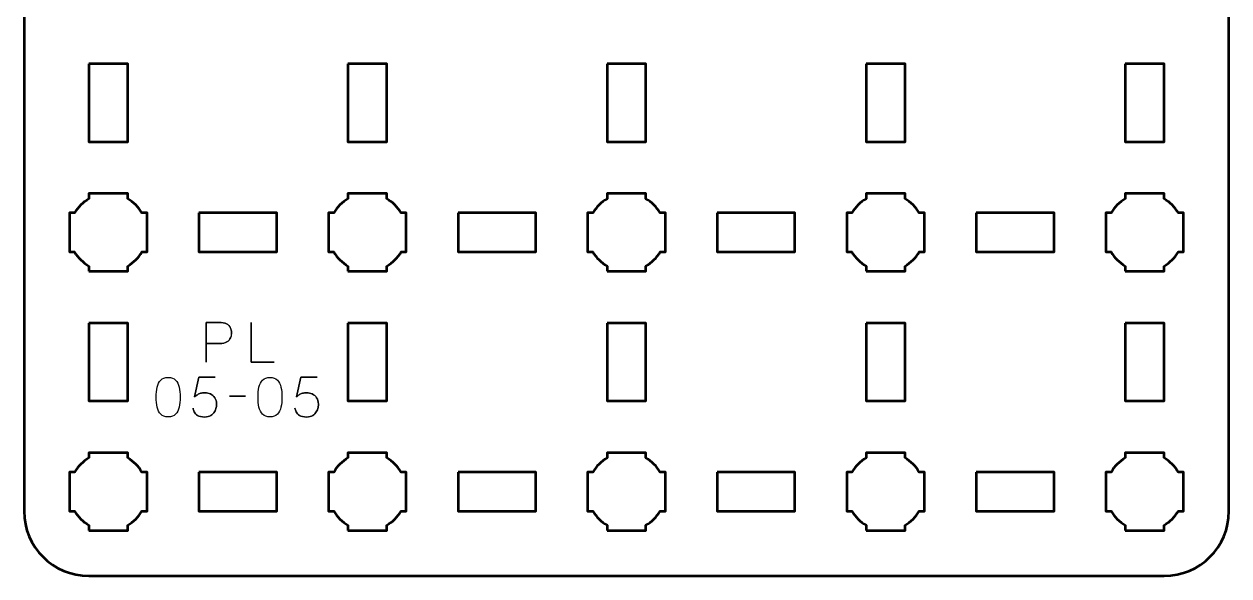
# Model space of a CAD drawing. Header units: centimetres. Extents: x -244 to 242, y -245 to 234.
# Drawn here: x -243.15 to -233.85, y -111.5 to -107.24 of the extents above; entities that cross this region are included whole.
import ezdxf

# ---------------------------------------------------------------- set-up
doc = ezdxf.new("R2010")
doc.units = ezdxf.units.CM
doc.header["$MEASUREMENT"] = 0
doc.layers.add('Layer 1', color=7, linetype='Continuous')

msp = doc.modelspace()

# ---------------------------------------------------------------- linework, layer by layer
at = {"layer": 'Layer 1', "lineweight": 53}
for points, knots in [([(-242.64995, -102.19995), (-242.64995, -102.19995), (-234.35005, -102.19995), (-234.35005, -102.19995), (-234.35005, -102.19995), (-234.07305, -102.19995), (-233.84995, -102.42305), (-233.84995, -102.70005), (-233.84995, -102.70005), (-233.84995, -102.70005), (-233.84995, -110.99995), (-233.84995, -110.99995), (-233.84995, -110.99995), (-233.84995, -111.27695), (-234.07305, -111.50005), (-234.35005, -111.50005), (-234.35005, -111.50005), (-234.35005, -111.50005), (-242.64995, -111.50005), (-242.64995, -111.50005), (-242.64995, -111.50005), (-242.92695, -111.50005), (-243.15005, -111.27695), (-243.15005, -110.99995), (-243.15005, -110.99995), (-243.15005, -110.99995), (-243.15005, -102.70005), (-243.15005, -102.70005), (-243.15005, -102.70005), (-243.15005, -102.42305), (-242.92695, -102.19995), (-242.64995, -102.19995)], [0, 0, 0, 0, 0.125, 0.125, 0.125, 0.125, 0.25, 0.25, 0.25, 0.25, 0.375, 0.375, 0.375, 0.375, 0.5, 0.5, 0.5, 0.5, 0.625, 0.625, 0.625, 0.625, 0.75, 0.75, 0.75, 0.75, 0.875, 0.875, 0.875, 0.875, 1, 1, 1, 1]), ([(-242.64995, -107.55003), (-242.64995, -107.55003), (-242.34995, -107.55003), (-242.34995, -107.55003), (-242.34995, -107.55003), (-242.34995, -107.55003), (-242.34995, -108.15003), (-242.34995, -108.15003), (-242.34995, -108.15003), (-242.34995, -108.15003), (-242.64995, -108.15003), (-242.64995, -108.15003), (-242.64995, -108.15003), (-242.64995, -108.15003), (-242.64995, -107.55003), (-242.64995, -107.55003)], [0, 0, 0, 0, 0.25, 0.25, 0.25, 0.25, 0.5, 0.5, 0.5, 0.5, 0.75, 0.75, 0.75, 0.75, 1, 1, 1, 1]), ([(-240.65002, -107.55003), (-240.65002, -107.55003), (-240.35002, -107.55003), (-240.35002, -107.55003), (-240.35002, -107.55003), (-240.35002, -107.55003), (-240.35002, -108.15003), (-240.35002, -108.15003), (-240.35002, -108.15003), (-240.35002, -108.15003), (-240.65002, -108.15003), (-240.65002, -108.15003), (-240.65002, -108.15003), (-240.65002, -108.15003), (-240.65002, -107.55003), (-240.65002, -107.55003)], [0, 0, 0, 0, 0.25, 0.25, 0.25, 0.25, 0.5, 0.5, 0.5, 0.5, 0.75, 0.75, 0.75, 0.75, 1, 1, 1, 1]), ([(-238.65009, -107.55003), (-238.65009, -107.55003), (-238.35009, -107.55003), (-238.35009, -107.55003), (-238.35009, -107.55003), (-238.35009, -107.55003), (-238.35009, -108.15003), (-238.35009, -108.15003), (-238.35009, -108.15003), (-238.35009, -108.15003), (-238.65009, -108.15003), (-238.65009, -108.15003), (-238.65009, -108.15003), (-238.65009, -108.15003), (-238.65009, -107.55003), (-238.65009, -107.55003)], [0, 0, 0, 0, 0.25, 0.25, 0.25, 0.25, 0.5, 0.5, 0.5, 0.5, 0.75, 0.75, 0.75, 0.75, 1, 1, 1, 1]), ([(-236.64999, -107.55003), (-236.64999, -107.55003), (-236.34998, -107.55003), (-236.34998, -107.55003), (-236.34998, -107.55003), (-236.34998, -107.55003), (-236.34998, -108.15003), (-236.34998, -108.15003), (-236.34998, -108.15003), (-236.34998, -108.15003), (-236.64999, -108.15003), (-236.64999, -108.15003), (-236.64999, -108.15003), (-236.64999, -108.15003), (-236.64999, -107.55003), (-236.64999, -107.55003)], [0, 0, 0, 0, 0.25, 0.25, 0.25, 0.25, 0.5, 0.5, 0.5, 0.5, 0.75, 0.75, 0.75, 0.75, 1, 1, 1, 1]), ([(-234.65005, -107.55003), (-234.65005, -107.55003), (-234.35005, -107.55003), (-234.35005, -107.55003), (-234.35005, -107.55003), (-234.35005, -107.55003), (-234.35005, -108.15003), (-234.35005, -108.15003), (-234.35005, -108.15003), (-234.35005, -108.15003), (-234.65005, -108.15003), (-234.65005, -108.15003), (-234.65005, -108.15003), (-234.65005, -108.15003), (-234.65005, -107.55003), (-234.65005, -107.55003)], [0, 0, 0, 0, 0.25, 0.25, 0.25, 0.25, 0.5, 0.5, 0.5, 0.5, 0.75, 0.75, 0.75, 0.75, 1, 1, 1, 1]), ([(-242.64995, -109.14995), (-242.64995, -109.14995), (-242.64995, -109.10984), (-242.64995, -109.10984), (-242.64995, -109.10984), (-242.69556, -109.08352), (-242.73349, -109.04549), (-242.75981, -109.00002), (-242.75981, -109.00002), (-242.75981, -109.00002), (-242.80002, -109.00002), (-242.80002, -109.00002), (-242.80002, -109.00002), (-242.80002, -109.00002), (-242.80002, -108.84994), (-242.80002, -108.84994), (-242.80002, -108.84994), (-242.80002, -108.84994), (-242.80002, -108.70001), (-242.80002, -108.70001), (-242.80002, -108.70001), (-242.80002, -108.70001), (-242.75981, -108.70001), (-242.75981, -108.70001), (-242.75981, -108.70001), (-242.73349, -108.6544), (-242.69556, -108.61651), (-242.64995, -108.59019), (-242.64995, -108.59019), (-242.64995, -108.59019), (-242.64995, -108.54994), (-242.64995, -108.54994), (-242.64995, -108.54994), (-242.64995, -108.54994), (-242.50002, -108.54994), (-242.50002, -108.54994), (-242.50002, -108.54994), (-242.50002, -108.54994), (-242.34995, -108.54994), (-242.34995, -108.54994), (-242.34995, -108.54994), (-242.34995, -108.54994), (-242.34995, -108.59019), (-242.34995, -108.59019), (-242.34995, -108.59019), (-242.30448, -108.61651), (-242.26645, -108.6544), (-242.24013, -108.70001), (-242.24013, -108.70001), (-242.24013, -108.70001), (-242.20002, -108.70001), (-242.20002, -108.70001), (-242.20002, -108.70001), (-242.20002, -108.70001), (-242.20002, -108.84994), (-242.20002, -108.84994), (-242.20002, -108.84994), (-242.20002, -108.84994), (-242.20002, -109.00002), (-242.20002, -109.00002), (-242.20002, -109.00002), (-242.20002, -109.00002), (-242.24013, -109.00002), (-242.24013, -109.00002), (-242.24013, -109.00002), (-242.26645, -109.04549), (-242.30448, -109.08352), (-242.34995, -109.10984), (-242.34995, -109.10984), (-242.34995, -109.10984), (-242.34995, -109.14995), (-242.34995, -109.14995), (-242.34995, -109.14995), (-242.34995, -109.14995), (-242.50002, -109.14995), (-242.50002, -109.14995), (-242.50002, -109.14995), (-242.50002, -109.14995), (-242.64995, -109.14995), (-242.64995, -109.14995)], [0, 0, 0, 0, 0.05, 0.05, 0.05, 0.05, 0.1, 0.1, 0.1, 0.1, 0.15, 0.15, 0.15, 0.15, 0.2, 0.2, 0.2, 0.2, 0.25, 0.25, 0.25, 0.25, 0.3, 0.3, 0.3, 0.3, 0.35, 0.35, 0.35, 0.35, 0.4, 0.4, 0.4, 0.4, 0.45, 0.45, 0.45, 0.45, 0.5, 0.5, 0.5, 0.5, 0.55, 0.55, 0.55, 0.55, 0.6, 0.6, 0.6, 0.6, 0.65, 0.65, 0.65, 0.65, 0.7, 0.7, 0.7, 0.7, 0.75, 0.75, 0.75, 0.75, 0.8, 0.8, 0.8, 0.8, 0.85, 0.85, 0.85, 0.85, 0.9, 0.9, 0.9, 0.9, 0.95, 0.95, 0.95, 0.95, 1, 1, 1, 1]), ([(-240.65002, -109.14995), (-240.65002, -109.14995), (-240.65002, -109.10984), (-240.65002, -109.10984), (-240.65002, -109.10984), (-240.69549, -109.08352), (-240.73352, -109.04549), (-240.75984, -109.00002), (-240.75984, -109.00002), (-240.75984, -109.00002), (-240.79995, -109.00002), (-240.79995, -109.00002), (-240.79995, -109.00002), (-240.79995, -109.00002), (-240.79995, -108.84994), (-240.79995, -108.84994), (-240.79995, -108.84994), (-240.79995, -108.84994), (-240.79995, -108.70001), (-240.79995, -108.70001), (-240.79995, -108.70001), (-240.79995, -108.70001), (-240.75984, -108.70001), (-240.75984, -108.70001), (-240.75984, -108.70001), (-240.73352, -108.6544), (-240.69549, -108.61651), (-240.65002, -108.59019), (-240.65002, -108.59019), (-240.65002, -108.59019), (-240.65002, -108.54994), (-240.65002, -108.54994), (-240.65002, -108.54994), (-240.65002, -108.54994), (-240.49995, -108.54994), (-240.49995, -108.54994), (-240.49995, -108.54994), (-240.49995, -108.54994), (-240.35002, -108.54994), (-240.35002, -108.54994), (-240.35002, -108.54994), (-240.35002, -108.54994), (-240.35002, -108.59019), (-240.35002, -108.59019), (-240.35002, -108.59019), (-240.30454, -108.61651), (-240.26651, -108.6544), (-240.2402, -108.70001), (-240.2402, -108.70001), (-240.2402, -108.70001), (-240.19994, -108.70001), (-240.19994, -108.70001), (-240.19994, -108.70001), (-240.19994, -108.70001), (-240.19994, -108.84994), (-240.19994, -108.84994), (-240.19994, -108.84994), (-240.19994, -108.84994), (-240.19994, -109.00002), (-240.19994, -109.00002), (-240.19994, -109.00002), (-240.19994, -109.00002), (-240.2402, -109.00002), (-240.2402, -109.00002), (-240.2402, -109.00002), (-240.26651, -109.04549), (-240.30454, -109.08352), (-240.35002, -109.10984), (-240.35002, -109.10984), (-240.35002, -109.10984), (-240.35002, -109.14995), (-240.35002, -109.14995), (-240.35002, -109.14995), (-240.35002, -109.14995), (-240.49995, -109.14995), (-240.49995, -109.14995), (-240.49995, -109.14995), (-240.49995, -109.14995), (-240.65002, -109.14995), (-240.65002, -109.14995)], [0, 0, 0, 0, 0.05, 0.05, 0.05, 0.05, 0.1, 0.1, 0.1, 0.1, 0.15, 0.15, 0.15, 0.15, 0.2, 0.2, 0.2, 0.2, 0.25, 0.25, 0.25, 0.25, 0.3, 0.3, 0.3, 0.3, 0.35, 0.35, 0.35, 0.35, 0.4, 0.4, 0.4, 0.4, 0.45, 0.45, 0.45, 0.45, 0.5, 0.5, 0.5, 0.5, 0.55, 0.55, 0.55, 0.55, 0.6, 0.6, 0.6, 0.6, 0.65, 0.65, 0.65, 0.65, 0.7, 0.7, 0.7, 0.7, 0.75, 0.75, 0.75, 0.75, 0.8, 0.8, 0.8, 0.8, 0.85, 0.85, 0.85, 0.85, 0.9, 0.9, 0.9, 0.9, 0.95, 0.95, 0.95, 0.95, 1, 1, 1, 1]), ([(-238.65009, -109.14995), (-238.65009, -109.14995), (-238.65009, -109.10984), (-238.65009, -109.10984), (-238.65009, -109.10984), (-238.69556, -109.08352), (-238.73345, -109.04549), (-238.75991, -109.00002), (-238.75991, -109.00002), (-238.75991, -109.00002), (-238.80002, -109.00002), (-238.80002, -109.00002), (-238.80002, -109.00002), (-238.80002, -109.00002), (-238.80002, -108.84994), (-238.80002, -108.84994), (-238.80002, -108.84994), (-238.80002, -108.84994), (-238.80002, -108.70001), (-238.80002, -108.70001), (-238.80002, -108.70001), (-238.80002, -108.70001), (-238.75991, -108.70001), (-238.75991, -108.70001), (-238.75991, -108.70001), (-238.73345, -108.6544), (-238.69556, -108.61651), (-238.65009, -108.59019), (-238.65009, -108.59019), (-238.65009, -108.59019), (-238.65009, -108.54994), (-238.65009, -108.54994), (-238.65009, -108.54994), (-238.65009, -108.54994), (-238.50001, -108.54994), (-238.50001, -108.54994), (-238.50001, -108.54994), (-238.50001, -108.54994), (-238.35009, -108.54994), (-238.35009, -108.54994), (-238.35009, -108.54994), (-238.35009, -108.54994), (-238.35009, -108.59019), (-238.35009, -108.59019), (-238.35009, -108.59019), (-238.30448, -108.61651), (-238.26656, -108.6544), (-238.24024, -108.70001), (-238.24024, -108.70001), (-238.24024, -108.70001), (-238.20002, -108.70001), (-238.20002, -108.70001), (-238.20002, -108.70001), (-238.20002, -108.70001), (-238.20002, -108.84994), (-238.20002, -108.84994), (-238.20002, -108.84994), (-238.20002, -108.84994), (-238.20002, -109.00002), (-238.20002, -109.00002), (-238.20002, -109.00002), (-238.20002, -109.00002), (-238.24024, -109.00002), (-238.24024, -109.00002), (-238.24024, -109.00002), (-238.26656, -109.04549), (-238.30448, -109.08352), (-238.35009, -109.10984), (-238.35009, -109.10984), (-238.35009, -109.10984), (-238.35009, -109.14995), (-238.35009, -109.14995), (-238.35009, -109.14995), (-238.35009, -109.14995), (-238.50001, -109.14995), (-238.50001, -109.14995), (-238.50001, -109.14995), (-238.50001, -109.14995), (-238.65009, -109.14995), (-238.65009, -109.14995)], [0, 0, 0, 0, 0.05, 0.05, 0.05, 0.05, 0.1, 0.1, 0.1, 0.1, 0.15, 0.15, 0.15, 0.15, 0.2, 0.2, 0.2, 0.2, 0.25, 0.25, 0.25, 0.25, 0.3, 0.3, 0.3, 0.3, 0.35, 0.35, 0.35, 0.35, 0.4, 0.4, 0.4, 0.4, 0.45, 0.45, 0.45, 0.45, 0.5, 0.5, 0.5, 0.5, 0.55, 0.55, 0.55, 0.55, 0.6, 0.6, 0.6, 0.6, 0.65, 0.65, 0.65, 0.65, 0.7, 0.7, 0.7, 0.7, 0.75, 0.75, 0.75, 0.75, 0.8, 0.8, 0.8, 0.8, 0.85, 0.85, 0.85, 0.85, 0.9, 0.9, 0.9, 0.9, 0.95, 0.95, 0.95, 0.95, 1, 1, 1, 1]), ([(-236.64999, -109.14995), (-236.64999, -109.14995), (-236.64999, -109.10984), (-236.64999, -109.10984), (-236.64999, -109.10984), (-236.6956, -109.08352), (-236.73349, -109.04549), (-236.75981, -109.00002), (-236.75981, -109.00002), (-236.75981, -109.00002), (-236.80006, -109.00002), (-236.80006, -109.00002), (-236.80006, -109.00002), (-236.80006, -109.00002), (-236.80006, -108.84994), (-236.80006, -108.84994), (-236.80006, -108.84994), (-236.80006, -108.84994), (-236.80006, -108.70001), (-236.80006, -108.70001), (-236.80006, -108.70001), (-236.80006, -108.70001), (-236.75981, -108.70001), (-236.75981, -108.70001), (-236.75981, -108.70001), (-236.73349, -108.6544), (-236.6956, -108.61651), (-236.64999, -108.59019), (-236.64999, -108.59019), (-236.64999, -108.59019), (-236.64999, -108.54994), (-236.64999, -108.54994), (-236.64999, -108.54994), (-236.64999, -108.54994), (-236.50006, -108.54994), (-236.50006, -108.54994), (-236.50006, -108.54994), (-236.50006, -108.54994), (-236.34998, -108.54994), (-236.34998, -108.54994), (-236.34998, -108.54994), (-236.34998, -108.54994), (-236.34998, -108.59019), (-236.34998, -108.59019), (-236.34998, -108.59019), (-236.30451, -108.61651), (-236.26648, -108.6544), (-236.24016, -108.70001), (-236.24016, -108.70001), (-236.24016, -108.70001), (-236.20005, -108.70001), (-236.20005, -108.70001), (-236.20005, -108.70001), (-236.20005, -108.70001), (-236.20005, -108.84994), (-236.20005, -108.84994), (-236.20005, -108.84994), (-236.20005, -108.84994), (-236.20005, -109.00002), (-236.20005, -109.00002), (-236.20005, -109.00002), (-236.20005, -109.00002), (-236.24016, -109.00002), (-236.24016, -109.00002), (-236.24016, -109.00002), (-236.26648, -109.04549), (-236.30451, -109.08352), (-236.34998, -109.10984), (-236.34998, -109.10984), (-236.34998, -109.10984), (-236.34998, -109.14995), (-236.34998, -109.14995), (-236.34998, -109.14995), (-236.34998, -109.14995), (-236.50006, -109.14995), (-236.50006, -109.14995), (-236.50006, -109.14995), (-236.50006, -109.14995), (-236.64999, -109.14995), (-236.64999, -109.14995)], [0, 0, 0, 0, 0.05, 0.05, 0.05, 0.05, 0.1, 0.1, 0.1, 0.1, 0.15, 0.15, 0.15, 0.15, 0.2, 0.2, 0.2, 0.2, 0.25, 0.25, 0.25, 0.25, 0.3, 0.3, 0.3, 0.3, 0.35, 0.35, 0.35, 0.35, 0.4, 0.4, 0.4, 0.4, 0.45, 0.45, 0.45, 0.45, 0.5, 0.5, 0.5, 0.5, 0.55, 0.55, 0.55, 0.55, 0.6, 0.6, 0.6, 0.6, 0.65, 0.65, 0.65, 0.65, 0.7, 0.7, 0.7, 0.7, 0.75, 0.75, 0.75, 0.75, 0.8, 0.8, 0.8, 0.8, 0.85, 0.85, 0.85, 0.85, 0.9, 0.9, 0.9, 0.9, 0.95, 0.95, 0.95, 0.95, 1, 1, 1, 1]), ([(-234.65005, -109.14995), (-234.65005, -109.14995), (-234.65005, -109.10984), (-234.65005, -109.10984), (-234.65005, -109.10984), (-234.69553, -109.08352), (-234.73356, -109.04549), (-234.75987, -109.00002), (-234.75987, -109.00002), (-234.75987, -109.00002), (-234.79998, -109.00002), (-234.79998, -109.00002), (-234.79998, -109.00002), (-234.79998, -109.00002), (-234.79998, -108.84994), (-234.79998, -108.84994), (-234.79998, -108.84994), (-234.79998, -108.84994), (-234.79998, -108.70001), (-234.79998, -108.70001), (-234.79998, -108.70001), (-234.79998, -108.70001), (-234.75987, -108.70001), (-234.75987, -108.70001), (-234.75987, -108.70001), (-234.73356, -108.6544), (-234.69553, -108.61651), (-234.65005, -108.59019), (-234.65005, -108.59019), (-234.65005, -108.59019), (-234.65005, -108.54994), (-234.65005, -108.54994), (-234.65005, -108.54994), (-234.65005, -108.54994), (-234.49998, -108.54994), (-234.49998, -108.54994), (-234.49998, -108.54994), (-234.49998, -108.54994), (-234.35005, -108.54994), (-234.35005, -108.54994), (-234.35005, -108.54994), (-234.35005, -108.54994), (-234.35005, -108.59019), (-234.35005, -108.59019), (-234.35005, -108.59019), (-234.30444, -108.61651), (-234.26655, -108.6544), (-234.24023, -108.70001), (-234.24023, -108.70001), (-234.24023, -108.70001), (-234.19998, -108.70001), (-234.19998, -108.70001), (-234.19998, -108.70001), (-234.19998, -108.70001), (-234.19998, -108.84994), (-234.19998, -108.84994), (-234.19998, -108.84994), (-234.19998, -108.84994), (-234.19998, -109.00002), (-234.19998, -109.00002), (-234.19998, -109.00002), (-234.19998, -109.00002), (-234.24023, -109.00002), (-234.24023, -109.00002), (-234.24023, -109.00002), (-234.26655, -109.04549), (-234.30444, -109.08352), (-234.35005, -109.10984), (-234.35005, -109.10984), (-234.35005, -109.10984), (-234.35005, -109.14995), (-234.35005, -109.14995), (-234.35005, -109.14995), (-234.35005, -109.14995), (-234.49998, -109.14995), (-234.49998, -109.14995), (-234.49998, -109.14995), (-234.49998, -109.14995), (-234.65005, -109.14995), (-234.65005, -109.14995)], [0, 0, 0, 0, 0.05, 0.05, 0.05, 0.05, 0.1, 0.1, 0.1, 0.1, 0.15, 0.15, 0.15, 0.15, 0.2, 0.2, 0.2, 0.2, 0.25, 0.25, 0.25, 0.25, 0.3, 0.3, 0.3, 0.3, 0.35, 0.35, 0.35, 0.35, 0.4, 0.4, 0.4, 0.4, 0.45, 0.45, 0.45, 0.45, 0.5, 0.5, 0.5, 0.5, 0.55, 0.55, 0.55, 0.55, 0.6, 0.6, 0.6, 0.6, 0.65, 0.65, 0.65, 0.65, 0.7, 0.7, 0.7, 0.7, 0.75, 0.75, 0.75, 0.75, 0.8, 0.8, 0.8, 0.8, 0.85, 0.85, 0.85, 0.85, 0.9, 0.9, 0.9, 0.9, 0.95, 0.95, 0.95, 0.95, 1, 1, 1, 1]), ([(-241.8, -108.70001), (-241.8, -108.70001), (-241.2, -108.70001), (-241.2, -108.70001), (-241.2, -108.70001), (-241.2, -108.70001), (-241.2, -109.00002), (-241.2, -109.00002), (-241.2, -109.00002), (-241.2, -109.00002), (-241.8, -109.00002), (-241.8, -109.00002), (-241.8, -109.00002), (-241.8, -109.00002), (-241.8, -108.70001), (-241.8, -108.70001)], [0, 0, 0, 0, 0.25, 0.25, 0.25, 0.25, 0.5, 0.5, 0.5, 0.5, 0.75, 0.75, 0.75, 0.75, 1, 1, 1, 1]), ([(-239.80004, -108.70001), (-239.80004, -108.70001), (-239.20003, -108.70001), (-239.20003, -108.70001), (-239.20003, -108.70001), (-239.20003, -108.70001), (-239.20003, -109.00002), (-239.20003, -109.00002), (-239.20003, -109.00002), (-239.20003, -109.00002), (-239.80004, -109.00002), (-239.80004, -109.00002), (-239.80004, -109.00002), (-239.80004, -109.00002), (-239.80004, -108.70001), (-239.80004, -108.70001)], [0, 0, 0, 0, 0.25, 0.25, 0.25, 0.25, 0.5, 0.5, 0.5, 0.5, 0.75, 0.75, 0.75, 0.75, 1, 1, 1, 1]), ([(-237.79997, -108.70001), (-237.79997, -108.70001), (-237.19997, -108.70001), (-237.19997, -108.70001), (-237.19997, -108.70001), (-237.19997, -108.70001), (-237.19997, -109.00002), (-237.19997, -109.00002), (-237.19997, -109.00002), (-237.19997, -109.00002), (-237.79997, -109.00002), (-237.79997, -109.00002), (-237.79997, -109.00002), (-237.79997, -109.00002), (-237.79997, -108.70001), (-237.79997, -108.70001)], [0, 0, 0, 0, 0.25, 0.25, 0.25, 0.25, 0.5, 0.5, 0.5, 0.5, 0.75, 0.75, 0.75, 0.75, 1, 1, 1, 1]), ([(-235.8, -108.70001), (-235.8, -108.70001), (-235.2, -108.70001), (-235.2, -108.70001), (-235.2, -108.70001), (-235.2, -108.70001), (-235.2, -109.00002), (-235.2, -109.00002), (-235.2, -109.00002), (-235.2, -109.00002), (-235.8, -109.00002), (-235.8, -109.00002), (-235.8, -109.00002), (-235.8, -109.00002), (-235.8, -108.70001), (-235.8, -108.70001)], [0, 0, 0, 0, 0.25, 0.25, 0.25, 0.25, 0.5, 0.5, 0.5, 0.5, 0.75, 0.75, 0.75, 0.75, 1, 1, 1, 1]), ([(-242.64995, -109.55), (-242.64995, -109.55), (-242.34995, -109.55), (-242.34995, -109.55), (-242.34995, -109.55), (-242.34995, -109.55), (-242.34995, -110.15), (-242.34995, -110.15), (-242.34995, -110.15), (-242.34995, -110.15), (-242.64995, -110.15), (-242.64995, -110.15), (-242.64995, -110.15), (-242.64995, -110.15), (-242.64995, -109.55), (-242.64995, -109.55)], [0, 0, 0, 0, 0.25, 0.25, 0.25, 0.25, 0.5, 0.5, 0.5, 0.5, 0.75, 0.75, 0.75, 0.75, 1, 1, 1, 1]), ([(-240.65002, -109.55), (-240.65002, -109.55), (-240.35002, -109.55), (-240.35002, -109.55), (-240.35002, -109.55), (-240.35002, -109.55), (-240.35002, -110.15), (-240.35002, -110.15), (-240.35002, -110.15), (-240.35002, -110.15), (-240.65002, -110.15), (-240.65002, -110.15), (-240.65002, -110.15), (-240.65002, -110.15), (-240.65002, -109.55), (-240.65002, -109.55)], [0, 0, 0, 0, 0.25, 0.25, 0.25, 0.25, 0.5, 0.5, 0.5, 0.5, 0.75, 0.75, 0.75, 0.75, 1, 1, 1, 1]), ([(-238.65009, -109.55), (-238.65009, -109.55), (-238.35009, -109.55), (-238.35009, -109.55), (-238.35009, -109.55), (-238.35009, -109.55), (-238.35009, -110.15), (-238.35009, -110.15), (-238.35009, -110.15), (-238.35009, -110.15), (-238.65009, -110.15), (-238.65009, -110.15), (-238.65009, -110.15), (-238.65009, -110.15), (-238.65009, -109.55), (-238.65009, -109.55)], [0, 0, 0, 0, 0.25, 0.25, 0.25, 0.25, 0.5, 0.5, 0.5, 0.5, 0.75, 0.75, 0.75, 0.75, 1, 1, 1, 1]), ([(-236.64999, -109.55), (-236.64999, -109.55), (-236.34998, -109.55), (-236.34998, -109.55), (-236.34998, -109.55), (-236.34998, -109.55), (-236.34998, -110.15), (-236.34998, -110.15), (-236.34998, -110.15), (-236.34998, -110.15), (-236.64999, -110.15), (-236.64999, -110.15), (-236.64999, -110.15), (-236.64999, -110.15), (-236.64999, -109.55), (-236.64999, -109.55)], [0, 0, 0, 0, 0.25, 0.25, 0.25, 0.25, 0.5, 0.5, 0.5, 0.5, 0.75, 0.75, 0.75, 0.75, 1, 1, 1, 1]), ([(-234.65005, -109.55), (-234.65005, -109.55), (-234.35005, -109.55), (-234.35005, -109.55), (-234.35005, -109.55), (-234.35005, -109.55), (-234.35005, -110.15), (-234.35005, -110.15), (-234.35005, -110.15), (-234.35005, -110.15), (-234.65005, -110.15), (-234.65005, -110.15), (-234.65005, -110.15), (-234.65005, -110.15), (-234.65005, -109.55), (-234.65005, -109.55)], [0, 0, 0, 0, 0.25, 0.25, 0.25, 0.25, 0.5, 0.5, 0.5, 0.5, 0.75, 0.75, 0.75, 0.75, 1, 1, 1, 1]), ([(-242.64995, -111.15002), (-242.64995, -111.15002), (-242.64995, -111.10977), (-242.64995, -111.10977), (-242.64995, -111.10977), (-242.69556, -111.08345), (-242.73349, -111.04556), (-242.75981, -110.99995), (-242.75981, -110.99995), (-242.75981, -110.99995), (-242.80002, -110.99995), (-242.80002, -110.99995), (-242.80002, -110.99995), (-242.80002, -110.99995), (-242.80002, -110.85002), (-242.80002, -110.85002), (-242.80002, -110.85002), (-242.80002, -110.85002), (-242.80002, -110.69995), (-242.80002, -110.69995), (-242.80002, -110.69995), (-242.80002, -110.69995), (-242.75981, -110.69995), (-242.75981, -110.69995), (-242.75981, -110.69995), (-242.73349, -110.65447), (-242.69556, -110.61644), (-242.64995, -110.59013), (-242.64995, -110.59013), (-242.64995, -110.59013), (-242.64995, -110.55002), (-242.64995, -110.55002), (-242.64995, -110.55002), (-242.64995, -110.55002), (-242.50002, -110.55002), (-242.50002, -110.55002), (-242.50002, -110.55002), (-242.50002, -110.55002), (-242.34995, -110.55002), (-242.34995, -110.55002), (-242.34995, -110.55002), (-242.34995, -110.55002), (-242.34995, -110.59013), (-242.34995, -110.59013), (-242.34995, -110.59013), (-242.30448, -110.61644), (-242.26645, -110.65447), (-242.24013, -110.69995), (-242.24013, -110.69995), (-242.24013, -110.69995), (-242.20002, -110.69995), (-242.20002, -110.69995), (-242.20002, -110.69995), (-242.20002, -110.69995), (-242.20002, -110.85002), (-242.20002, -110.85002), (-242.20002, -110.85002), (-242.20002, -110.85002), (-242.20002, -110.99995), (-242.20002, -110.99995), (-242.20002, -110.99995), (-242.20002, -110.99995), (-242.24013, -110.99995), (-242.24013, -110.99995), (-242.24013, -110.99995), (-242.26645, -111.04556), (-242.30448, -111.08345), (-242.34995, -111.10977), (-242.34995, -111.10977), (-242.34995, -111.10977), (-242.34995, -111.15002), (-242.34995, -111.15002), (-242.34995, -111.15002), (-242.34995, -111.15002), (-242.50002, -111.15002), (-242.50002, -111.15002), (-242.50002, -111.15002), (-242.50002, -111.15002), (-242.64995, -111.15002), (-242.64995, -111.15002)], [0, 0, 0, 0, 0.05, 0.05, 0.05, 0.05, 0.1, 0.1, 0.1, 0.1, 0.15, 0.15, 0.15, 0.15, 0.2, 0.2, 0.2, 0.2, 0.25, 0.25, 0.25, 0.25, 0.3, 0.3, 0.3, 0.3, 0.35, 0.35, 0.35, 0.35, 0.4, 0.4, 0.4, 0.4, 0.45, 0.45, 0.45, 0.45, 0.5, 0.5, 0.5, 0.5, 0.55, 0.55, 0.55, 0.55, 0.6, 0.6, 0.6, 0.6, 0.65, 0.65, 0.65, 0.65, 0.7, 0.7, 0.7, 0.7, 0.75, 0.75, 0.75, 0.75, 0.8, 0.8, 0.8, 0.8, 0.85, 0.85, 0.85, 0.85, 0.9, 0.9, 0.9, 0.9, 0.95, 0.95, 0.95, 0.95, 1, 1, 1, 1]), ([(-240.65002, -111.15002), (-240.65002, -111.15002), (-240.65002, -111.10977), (-240.65002, -111.10977), (-240.65002, -111.10977), (-240.69549, -111.08345), (-240.73352, -111.04556), (-240.75984, -110.99995), (-240.75984, -110.99995), (-240.75984, -110.99995), (-240.79995, -110.99995), (-240.79995, -110.99995), (-240.79995, -110.99995), (-240.79995, -110.99995), (-240.79995, -110.85002), (-240.79995, -110.85002), (-240.79995, -110.85002), (-240.79995, -110.85002), (-240.79995, -110.69995), (-240.79995, -110.69995), (-240.79995, -110.69995), (-240.79995, -110.69995), (-240.75984, -110.69995), (-240.75984, -110.69995), (-240.75984, -110.69995), (-240.73352, -110.65447), (-240.69549, -110.61644), (-240.65002, -110.59013), (-240.65002, -110.59013), (-240.65002, -110.59013), (-240.65002, -110.55002), (-240.65002, -110.55002), (-240.65002, -110.55002), (-240.65002, -110.55002), (-240.49995, -110.55002), (-240.49995, -110.55002), (-240.49995, -110.55002), (-240.49995, -110.55002), (-240.35002, -110.55002), (-240.35002, -110.55002), (-240.35002, -110.55002), (-240.35002, -110.55002), (-240.35002, -110.59013), (-240.35002, -110.59013), (-240.35002, -110.59013), (-240.30454, -110.61644), (-240.26651, -110.65447), (-240.2402, -110.69995), (-240.2402, -110.69995), (-240.2402, -110.69995), (-240.19994, -110.69995), (-240.19994, -110.69995), (-240.19994, -110.69995), (-240.19994, -110.69995), (-240.19994, -110.85002), (-240.19994, -110.85002), (-240.19994, -110.85002), (-240.19994, -110.85002), (-240.19994, -110.99995), (-240.19994, -110.99995), (-240.19994, -110.99995), (-240.19994, -110.99995), (-240.2402, -110.99995), (-240.2402, -110.99995), (-240.2402, -110.99995), (-240.26651, -111.04556), (-240.30454, -111.08345), (-240.35002, -111.10977), (-240.35002, -111.10977), (-240.35002, -111.10977), (-240.35002, -111.15002), (-240.35002, -111.15002), (-240.35002, -111.15002), (-240.35002, -111.15002), (-240.49995, -111.15002), (-240.49995, -111.15002), (-240.49995, -111.15002), (-240.49995, -111.15002), (-240.65002, -111.15002), (-240.65002, -111.15002)], [0, 0, 0, 0, 0.05, 0.05, 0.05, 0.05, 0.1, 0.1, 0.1, 0.1, 0.15, 0.15, 0.15, 0.15, 0.2, 0.2, 0.2, 0.2, 0.25, 0.25, 0.25, 0.25, 0.3, 0.3, 0.3, 0.3, 0.35, 0.35, 0.35, 0.35, 0.4, 0.4, 0.4, 0.4, 0.45, 0.45, 0.45, 0.45, 0.5, 0.5, 0.5, 0.5, 0.55, 0.55, 0.55, 0.55, 0.6, 0.6, 0.6, 0.6, 0.65, 0.65, 0.65, 0.65, 0.7, 0.7, 0.7, 0.7, 0.75, 0.75, 0.75, 0.75, 0.8, 0.8, 0.8, 0.8, 0.85, 0.85, 0.85, 0.85, 0.9, 0.9, 0.9, 0.9, 0.95, 0.95, 0.95, 0.95, 1, 1, 1, 1]), ([(-238.65009, -111.15002), (-238.65009, -111.15002), (-238.65009, -111.10977), (-238.65009, -111.10977), (-238.65009, -111.10977), (-238.69556, -111.08345), (-238.73345, -111.04556), (-238.75991, -110.99995), (-238.75991, -110.99995), (-238.75991, -110.99995), (-238.80002, -110.99995), (-238.80002, -110.99995), (-238.80002, -110.99995), (-238.80002, -110.99995), (-238.80002, -110.85002), (-238.80002, -110.85002), (-238.80002, -110.85002), (-238.80002, -110.85002), (-238.80002, -110.69995), (-238.80002, -110.69995), (-238.80002, -110.69995), (-238.80002, -110.69995), (-238.75991, -110.69995), (-238.75991, -110.69995), (-238.75991, -110.69995), (-238.73345, -110.65447), (-238.69556, -110.61644), (-238.65009, -110.59013), (-238.65009, -110.59013), (-238.65009, -110.59013), (-238.65009, -110.55002), (-238.65009, -110.55002), (-238.65009, -110.55002), (-238.65009, -110.55002), (-238.50001, -110.55002), (-238.50001, -110.55002), (-238.50001, -110.55002), (-238.50001, -110.55002), (-238.35009, -110.55002), (-238.35009, -110.55002), (-238.35009, -110.55002), (-238.35009, -110.55002), (-238.35009, -110.59013), (-238.35009, -110.59013), (-238.35009, -110.59013), (-238.30448, -110.61644), (-238.26656, -110.65447), (-238.24024, -110.69995), (-238.24024, -110.69995), (-238.24024, -110.69995), (-238.20002, -110.69995), (-238.20002, -110.69995), (-238.20002, -110.69995), (-238.20002, -110.69995), (-238.20002, -110.85002), (-238.20002, -110.85002), (-238.20002, -110.85002), (-238.20002, -110.85002), (-238.20002, -110.99995), (-238.20002, -110.99995), (-238.20002, -110.99995), (-238.20002, -110.99995), (-238.24024, -110.99995), (-238.24024, -110.99995), (-238.24024, -110.99995), (-238.26656, -111.04556), (-238.30448, -111.08345), (-238.35009, -111.10977), (-238.35009, -111.10977), (-238.35009, -111.10977), (-238.35009, -111.15002), (-238.35009, -111.15002), (-238.35009, -111.15002), (-238.35009, -111.15002), (-238.50001, -111.15002), (-238.50001, -111.15002), (-238.50001, -111.15002), (-238.50001, -111.15002), (-238.65009, -111.15002), (-238.65009, -111.15002)], [0, 0, 0, 0, 0.05, 0.05, 0.05, 0.05, 0.1, 0.1, 0.1, 0.1, 0.15, 0.15, 0.15, 0.15, 0.2, 0.2, 0.2, 0.2, 0.25, 0.25, 0.25, 0.25, 0.3, 0.3, 0.3, 0.3, 0.35, 0.35, 0.35, 0.35, 0.4, 0.4, 0.4, 0.4, 0.45, 0.45, 0.45, 0.45, 0.5, 0.5, 0.5, 0.5, 0.55, 0.55, 0.55, 0.55, 0.6, 0.6, 0.6, 0.6, 0.65, 0.65, 0.65, 0.65, 0.7, 0.7, 0.7, 0.7, 0.75, 0.75, 0.75, 0.75, 0.8, 0.8, 0.8, 0.8, 0.85, 0.85, 0.85, 0.85, 0.9, 0.9, 0.9, 0.9, 0.95, 0.95, 0.95, 0.95, 1, 1, 1, 1]), ([(-236.64999, -111.15002), (-236.64999, -111.15002), (-236.64999, -111.10977), (-236.64999, -111.10977), (-236.64999, -111.10977), (-236.6956, -111.08345), (-236.73349, -111.04556), (-236.75981, -110.99995), (-236.75981, -110.99995), (-236.75981, -110.99995), (-236.80006, -110.99995), (-236.80006, -110.99995), (-236.80006, -110.99995), (-236.80006, -110.99995), (-236.80006, -110.85002), (-236.80006, -110.85002), (-236.80006, -110.85002), (-236.80006, -110.85002), (-236.80006, -110.69995), (-236.80006, -110.69995), (-236.80006, -110.69995), (-236.80006, -110.69995), (-236.75981, -110.69995), (-236.75981, -110.69995), (-236.75981, -110.69995), (-236.73349, -110.65447), (-236.6956, -110.61644), (-236.64999, -110.59013), (-236.64999, -110.59013), (-236.64999, -110.59013), (-236.64999, -110.55002), (-236.64999, -110.55002), (-236.64999, -110.55002), (-236.64999, -110.55002), (-236.50006, -110.55002), (-236.50006, -110.55002), (-236.50006, -110.55002), (-236.50006, -110.55002), (-236.34998, -110.55002), (-236.34998, -110.55002), (-236.34998, -110.55002), (-236.34998, -110.55002), (-236.34998, -110.59013), (-236.34998, -110.59013), (-236.34998, -110.59013), (-236.30451, -110.61644), (-236.26648, -110.65447), (-236.24016, -110.69995), (-236.24016, -110.69995), (-236.24016, -110.69995), (-236.20005, -110.69995), (-236.20005, -110.69995), (-236.20005, -110.69995), (-236.20005, -110.69995), (-236.20005, -110.85002), (-236.20005, -110.85002), (-236.20005, -110.85002), (-236.20005, -110.85002), (-236.20005, -110.99995), (-236.20005, -110.99995), (-236.20005, -110.99995), (-236.20005, -110.99995), (-236.24016, -110.99995), (-236.24016, -110.99995), (-236.24016, -110.99995), (-236.26648, -111.04556), (-236.30451, -111.08345), (-236.34998, -111.10977), (-236.34998, -111.10977), (-236.34998, -111.10977), (-236.34998, -111.15002), (-236.34998, -111.15002), (-236.34998, -111.15002), (-236.34998, -111.15002), (-236.50006, -111.15002), (-236.50006, -111.15002), (-236.50006, -111.15002), (-236.50006, -111.15002), (-236.64999, -111.15002), (-236.64999, -111.15002)], [0, 0, 0, 0, 0.05, 0.05, 0.05, 0.05, 0.1, 0.1, 0.1, 0.1, 0.15, 0.15, 0.15, 0.15, 0.2, 0.2, 0.2, 0.2, 0.25, 0.25, 0.25, 0.25, 0.3, 0.3, 0.3, 0.3, 0.35, 0.35, 0.35, 0.35, 0.4, 0.4, 0.4, 0.4, 0.45, 0.45, 0.45, 0.45, 0.5, 0.5, 0.5, 0.5, 0.55, 0.55, 0.55, 0.55, 0.6, 0.6, 0.6, 0.6, 0.65, 0.65, 0.65, 0.65, 0.7, 0.7, 0.7, 0.7, 0.75, 0.75, 0.75, 0.75, 0.8, 0.8, 0.8, 0.8, 0.85, 0.85, 0.85, 0.85, 0.9, 0.9, 0.9, 0.9, 0.95, 0.95, 0.95, 0.95, 1, 1, 1, 1]), ([(-234.65005, -111.15002), (-234.65005, -111.15002), (-234.65005, -111.10977), (-234.65005, -111.10977), (-234.65005, -111.10977), (-234.69553, -111.08345), (-234.73356, -111.04556), (-234.75987, -110.99995), (-234.75987, -110.99995), (-234.75987, -110.99995), (-234.79998, -110.99995), (-234.79998, -110.99995), (-234.79998, -110.99995), (-234.79998, -110.99995), (-234.79998, -110.85002), (-234.79998, -110.85002), (-234.79998, -110.85002), (-234.79998, -110.85002), (-234.79998, -110.69995), (-234.79998, -110.69995), (-234.79998, -110.69995), (-234.79998, -110.69995), (-234.75987, -110.69995), (-234.75987, -110.69995), (-234.75987, -110.69995), (-234.73356, -110.65447), (-234.69553, -110.61644), (-234.65005, -110.59013), (-234.65005, -110.59013), (-234.65005, -110.59013), (-234.65005, -110.55002), (-234.65005, -110.55002), (-234.65005, -110.55002), (-234.65005, -110.55002), (-234.49998, -110.55002), (-234.49998, -110.55002), (-234.49998, -110.55002), (-234.49998, -110.55002), (-234.35005, -110.55002), (-234.35005, -110.55002), (-234.35005, -110.55002), (-234.35005, -110.55002), (-234.35005, -110.59013), (-234.35005, -110.59013), (-234.35005, -110.59013), (-234.30444, -110.61644), (-234.26655, -110.65447), (-234.24023, -110.69995), (-234.24023, -110.69995), (-234.24023, -110.69995), (-234.19998, -110.69995), (-234.19998, -110.69995), (-234.19998, -110.69995), (-234.19998, -110.69995), (-234.19998, -110.85002), (-234.19998, -110.85002), (-234.19998, -110.85002), (-234.19998, -110.85002), (-234.19998, -110.99995), (-234.19998, -110.99995), (-234.19998, -110.99995), (-234.19998, -110.99995), (-234.24023, -110.99995), (-234.24023, -110.99995), (-234.24023, -110.99995), (-234.26655, -111.04556), (-234.30444, -111.08345), (-234.35005, -111.10977), (-234.35005, -111.10977), (-234.35005, -111.10977), (-234.35005, -111.15002), (-234.35005, -111.15002), (-234.35005, -111.15002), (-234.35005, -111.15002), (-234.49998, -111.15002), (-234.49998, -111.15002), (-234.49998, -111.15002), (-234.49998, -111.15002), (-234.65005, -111.15002), (-234.65005, -111.15002)], [0, 0, 0, 0, 0.05, 0.05, 0.05, 0.05, 0.1, 0.1, 0.1, 0.1, 0.15, 0.15, 0.15, 0.15, 0.2, 0.2, 0.2, 0.2, 0.25, 0.25, 0.25, 0.25, 0.3, 0.3, 0.3, 0.3, 0.35, 0.35, 0.35, 0.35, 0.4, 0.4, 0.4, 0.4, 0.45, 0.45, 0.45, 0.45, 0.5, 0.5, 0.5, 0.5, 0.55, 0.55, 0.55, 0.55, 0.6, 0.6, 0.6, 0.6, 0.65, 0.65, 0.65, 0.65, 0.7, 0.7, 0.7, 0.7, 0.75, 0.75, 0.75, 0.75, 0.8, 0.8, 0.8, 0.8, 0.85, 0.85, 0.85, 0.85, 0.9, 0.9, 0.9, 0.9, 0.95, 0.95, 0.95, 0.95, 1, 1, 1, 1]), ([(-241.8, -110.69995), (-241.8, -110.69995), (-241.2, -110.69995), (-241.2, -110.69995), (-241.2, -110.69995), (-241.2, -110.69995), (-241.2, -110.99995), (-241.2, -110.99995), (-241.2, -110.99995), (-241.2, -110.99995), (-241.8, -110.99995), (-241.8, -110.99995), (-241.8, -110.99995), (-241.8, -110.99995), (-241.8, -110.69995), (-241.8, -110.69995)], [0, 0, 0, 0, 0.25, 0.25, 0.25, 0.25, 0.5, 0.5, 0.5, 0.5, 0.75, 0.75, 0.75, 0.75, 1, 1, 1, 1]), ([(-239.80004, -110.69995), (-239.80004, -110.69995), (-239.20003, -110.69995), (-239.20003, -110.69995), (-239.20003, -110.69995), (-239.20003, -110.69995), (-239.20003, -110.99995), (-239.20003, -110.99995), (-239.20003, -110.99995), (-239.20003, -110.99995), (-239.80004, -110.99995), (-239.80004, -110.99995), (-239.80004, -110.99995), (-239.80004, -110.99995), (-239.80004, -110.69995), (-239.80004, -110.69995)], [0, 0, 0, 0, 0.25, 0.25, 0.25, 0.25, 0.5, 0.5, 0.5, 0.5, 0.75, 0.75, 0.75, 0.75, 1, 1, 1, 1]), ([(-237.79997, -110.69995), (-237.79997, -110.69995), (-237.19997, -110.69995), (-237.19997, -110.69995), (-237.19997, -110.69995), (-237.19997, -110.69995), (-237.19997, -110.99995), (-237.19997, -110.99995), (-237.19997, -110.99995), (-237.19997, -110.99995), (-237.79997, -110.99995), (-237.79997, -110.99995), (-237.79997, -110.99995), (-237.79997, -110.99995), (-237.79997, -110.69995), (-237.79997, -110.69995)], [0, 0, 0, 0, 0.25, 0.25, 0.25, 0.25, 0.5, 0.5, 0.5, 0.5, 0.75, 0.75, 0.75, 0.75, 1, 1, 1, 1]), ([(-235.8, -110.69995), (-235.8, -110.69995), (-235.2, -110.69995), (-235.2, -110.69995), (-235.2, -110.69995), (-235.2, -110.69995), (-235.2, -110.99995), (-235.2, -110.99995), (-235.2, -110.99995), (-235.2, -110.99995), (-235.8, -110.99995), (-235.8, -110.99995), (-235.8, -110.99995), (-235.8, -110.99995), (-235.8, -110.69995), (-235.8, -110.69995)], [0, 0, 0, 0, 0.25, 0.25, 0.25, 0.25, 0.5, 0.5, 0.5, 0.5, 0.75, 0.75, 0.75, 0.75, 1, 1, 1, 1])]:
    msp.add_open_spline(points, degree=3, knots=knots, dxfattribs=at)
at = {"layer": 'Layer 1', "color": 40, "lineweight": 30}
for points, knots in [([(-241.74458, -109.84996), (-241.74458, -109.84996), (-241.74458, -109.54474), (-241.74458, -109.54474), (-241.74458, -109.54474), (-241.74458, -109.54474), (-241.64729, -109.54474), (-241.64729, -109.54474), (-241.64729, -109.54474), (-241.62167, -109.54502), (-241.60167, -109.54873), (-241.58749, -109.55592), (-241.58749, -109.55592), (-241.57359, -109.56323), (-241.56378, -109.57271), (-241.55814, -109.58457), (-241.55814, -109.58457), (-241.55264, -109.59642), (-241.5496, -109.60923), (-241.54904, -109.62302), (-241.54904, -109.62302), (-241.54837, -109.63706), (-241.55069, -109.65043), (-241.5562, -109.66313), (-241.5562, -109.66313), (-241.56174, -109.6758), (-241.57123, -109.68627), (-241.58446, -109.69439), (-241.58446, -109.69439), (-241.59797, -109.70254), (-241.61617, -109.70666), (-241.63931, -109.70695), (-241.63931, -109.70695), (-241.63931, -109.70695), (-241.74458, -109.70695), (-241.74458, -109.70695), (-241.74458, -109.70695), (-241.74458, -109.70695), (-241.63931, -109.70695), (-241.63931, -109.70695), (-241.63931, -109.70695), (-241.61656, -109.70666), (-241.59853, -109.70254), (-241.58502, -109.69439), (-241.58502, -109.69439), (-241.57165, -109.68627), (-241.56213, -109.6758), (-241.55648, -109.66313), (-241.55648, -109.66313), (-241.55098, -109.65043), (-241.54851, -109.63706), (-241.54904, -109.62302), (-241.54904, -109.62302), (-241.5496, -109.60923), (-241.55264, -109.59642), (-241.55828, -109.58457), (-241.55828, -109.58457), (-241.56407, -109.57271), (-241.57398, -109.56323), (-241.58791, -109.55592), (-241.58791, -109.55592), (-241.60209, -109.54873), (-241.62196, -109.54502), (-241.64729, -109.54474), (-241.64729, -109.54474), (-241.64729, -109.54474), (-241.74458, -109.54474), (-241.74458, -109.54474), (-241.74458, -109.54474), (-241.74458, -109.54474), (-241.74458, -109.84996), (-241.74458, -109.84996)], [0, 0, 0, 0, 0.0555556, 0.0555556, 0.0555556, 0.0555556, 0.1111111, 0.1111111, 0.1111111, 0.1111111, 0.1666667, 0.1666667, 0.1666667, 0.1666667, 0.2222222, 0.2222222, 0.2222222, 0.2222222, 0.2777778, 0.2777778, 0.2777778, 0.2777778, 0.3333333, 0.3333333, 0.3333333, 0.3333333, 0.3888889, 0.3888889, 0.3888889, 0.3888889, 0.4444444, 0.4444444, 0.4444444, 0.4444444, 0.5, 0.5, 0.5, 0.5, 0.5555556, 0.5555556, 0.5555556, 0.5555556, 0.6111111, 0.6111111, 0.6111111, 0.6111111, 0.6666667, 0.6666667, 0.6666667, 0.6666667, 0.7222222, 0.7222222, 0.7222222, 0.7222222, 0.7777778, 0.7777778, 0.7777778, 0.7777778, 0.8333333, 0.8333333, 0.8333333, 0.8333333, 0.8888889, 0.8888889, 0.8888889, 0.8888889, 0.9444444, 0.9444444, 0.9444444, 0.9444444, 1, 1, 1, 1]), ([(-241.21997, -109.84996), (-241.21997, -109.84996), (-241.39815, -109.84996), (-241.39815, -109.84996), (-241.39815, -109.84996), (-241.39815, -109.84996), (-241.39815, -109.54474), (-241.39815, -109.54474), (-241.39815, -109.54474), (-241.39815, -109.54474), (-241.39815, -109.84996), (-241.39815, -109.84996), (-241.39815, -109.84996), (-241.39815, -109.84996), (-241.21997, -109.84996), (-241.21997, -109.84996)], [0, 0, 0, 0, 0.25, 0.25, 0.25, 0.25, 0.5, 0.5, 0.5, 0.5, 0.75, 0.75, 0.75, 0.75, 1, 1, 1, 1]), ([(-242.03837, -110.2733), (-242.01386, -110.27305), (-241.99484, -110.26613), (-241.98133, -110.25266), (-241.98133, -110.25266), (-241.96796, -110.23915), (-241.95861, -110.22094), (-241.95336, -110.19794), (-241.95336, -110.19794), (-241.94828, -110.17505), (-241.94577, -110.14944), (-241.94605, -110.1209), (-241.94605, -110.1209), (-241.94577, -110.09278), (-241.94828, -110.06717), (-241.95336, -110.04413), (-241.95336, -110.04413), (-241.95861, -110.02141), (-241.96796, -110.00321), (-241.98133, -109.98945), (-241.98133, -109.98945), (-241.99484, -109.97594), (-242.01386, -109.96892), (-242.03837, -109.9685), (-242.03837, -109.9685), (-242.06307, -109.96892), (-242.08208, -109.97594), (-242.09545, -109.98945), (-242.09545, -109.98945), (-242.10893, -110.00321), (-242.11817, -110.02141), (-242.12329, -110.04413), (-242.12329, -110.04413), (-242.12851, -110.06717), (-242.13098, -110.09278), (-242.13059, -110.1209), (-242.13059, -110.1209), (-242.13098, -110.14944), (-242.12851, -110.17505), (-242.12329, -110.19794), (-242.12329, -110.19794), (-242.11817, -110.22094), (-242.10893, -110.23915), (-242.09545, -110.25266), (-242.09545, -110.25266), (-242.08208, -110.26613), (-242.06307, -110.27305), (-242.03837, -110.2733)], [0, 0, 0, 0, 0.0833333, 0.0833333, 0.0833333, 0.0833333, 0.1666667, 0.1666667, 0.1666667, 0.1666667, 0.25, 0.25, 0.25, 0.25, 0.3333333, 0.3333333, 0.3333333, 0.3333333, 0.4166667, 0.4166667, 0.4166667, 0.4166667, 0.5, 0.5, 0.5, 0.5, 0.5833333, 0.5833333, 0.5833333, 0.5833333, 0.6666667, 0.6666667, 0.6666667, 0.6666667, 0.75, 0.75, 0.75, 0.75, 0.8333333, 0.8333333, 0.8333333, 0.8333333, 0.9166667, 0.9166667, 0.9166667, 0.9166667, 1, 1, 1, 1]), ([(-242.03837, -110.2733), (-242.01386, -110.27305), (-241.99484, -110.26613), (-241.98133, -110.25266), (-241.98133, -110.25266), (-241.96796, -110.23915), (-241.95861, -110.22094), (-241.95336, -110.19794), (-241.95336, -110.19794), (-241.94828, -110.17505), (-241.94577, -110.14944), (-241.94605, -110.1209), (-241.94605, -110.1209), (-241.94577, -110.09278), (-241.94828, -110.06717), (-241.95336, -110.04413), (-241.95336, -110.04413), (-241.95861, -110.02141), (-241.96796, -110.00321), (-241.98133, -109.98945), (-241.98133, -109.98945), (-241.99484, -109.97594), (-242.01386, -109.96892), (-242.03837, -109.9685), (-242.03837, -109.9685), (-242.06307, -109.96892), (-242.08208, -109.97594), (-242.09545, -109.98945), (-242.09545, -109.98945), (-242.10893, -110.00321), (-242.11817, -110.02141), (-242.12329, -110.04413), (-242.12329, -110.04413), (-242.12851, -110.06717), (-242.13098, -110.09278), (-242.13059, -110.1209), (-242.13059, -110.1209), (-242.13098, -110.14944), (-242.12851, -110.17505), (-242.12329, -110.19794), (-242.12329, -110.19794), (-242.11817, -110.22094), (-242.10893, -110.23915), (-242.09545, -110.25266), (-242.09545, -110.25266), (-242.08208, -110.26613), (-242.06307, -110.27305), (-242.03837, -110.2733)], [0, 0, 0, 0, 0.0833333, 0.0833333, 0.0833333, 0.0833333, 0.1666667, 0.1666667, 0.1666667, 0.1666667, 0.25, 0.25, 0.25, 0.25, 0.3333333, 0.3333333, 0.3333333, 0.3333333, 0.4166667, 0.4166667, 0.4166667, 0.4166667, 0.5, 0.5, 0.5, 0.5, 0.5833333, 0.5833333, 0.5833333, 0.5833333, 0.6666667, 0.6666667, 0.6666667, 0.6666667, 0.75, 0.75, 0.75, 0.75, 0.8333333, 0.8333333, 0.8333333, 0.8333333, 0.9166667, 0.9166667, 0.9166667, 0.9166667, 1, 1, 1, 1]), ([(-241.67389, -109.96807), (-241.67389, -109.96807), (-241.80096, -109.96807), (-241.80096, -109.96807), (-241.80096, -109.96807), (-241.80096, -109.96807), (-241.83472, -110.11966), (-241.83472, -110.11966), (-241.83472, -110.11966), (-241.82699, -110.11303), (-241.81955, -110.10714), (-241.81224, -110.10216), (-241.81224, -110.10216), (-241.80522, -110.09733), (-241.79711, -110.09363), (-241.78787, -110.09098), (-241.78787, -110.09098), (-241.77877, -110.08851), (-241.76734, -110.08728), (-241.75354, -110.08699), (-241.75354, -110.08699), (-241.73936, -110.08714), (-241.72543, -110.09031), (-241.71181, -110.09666), (-241.71181, -110.09666), (-241.6983, -110.10312), (-241.68697, -110.11278), (-241.67805, -110.12559), (-241.67805, -110.12559), (-241.66923, -110.13868), (-241.66454, -110.15508), (-241.66411, -110.17466), (-241.66411, -110.17466), (-241.66411, -110.18154), (-241.66535, -110.19036), (-241.66757, -110.20122), (-241.66757, -110.20122), (-241.67004, -110.21212), (-241.67445, -110.22317), (-241.6808, -110.23431), (-241.6808, -110.23431), (-241.68726, -110.2456), (-241.69636, -110.25513), (-241.70821, -110.26271), (-241.70821, -110.26271), (-241.7202, -110.2704), (-241.73562, -110.27428), (-241.75439, -110.27457), (-241.75439, -110.27457), (-241.77947, -110.27414), (-241.7982, -110.27016), (-241.81059, -110.26243), (-241.81059, -110.26243), (-241.82329, -110.2547), (-241.83182, -110.24546), (-241.83637, -110.23488), (-241.83637, -110.23488), (-241.84121, -110.2244), (-241.84421, -110.21488), (-241.84533, -110.20606), (-241.84533, -110.20606), (-241.84421, -110.21488), (-241.84121, -110.2244), (-241.83637, -110.23488), (-241.83637, -110.23488), (-241.83182, -110.24546), (-241.82329, -110.2547), (-241.81059, -110.26243), (-241.81059, -110.26243), (-241.7982, -110.27016), (-241.77947, -110.27414), (-241.75439, -110.27457), (-241.75439, -110.27457), (-241.73562, -110.27428), (-241.7202, -110.2704), (-241.70821, -110.26271), (-241.70821, -110.26271), (-241.69636, -110.25513), (-241.68726, -110.2456), (-241.6808, -110.23431), (-241.6808, -110.23431), (-241.67445, -110.22317), (-241.67004, -110.21212), (-241.66757, -110.20122), (-241.66757, -110.20122), (-241.66535, -110.19036), (-241.66411, -110.18154), (-241.66411, -110.17466), (-241.66411, -110.17466), (-241.66454, -110.15508), (-241.66923, -110.13868), (-241.67805, -110.12559), (-241.67805, -110.12559), (-241.68697, -110.11278), (-241.6983, -110.10312), (-241.71181, -110.09666), (-241.71181, -110.09666), (-241.72543, -110.09031), (-241.73936, -110.08714), (-241.75354, -110.08699), (-241.75354, -110.08699), (-241.76734, -110.08728), (-241.77877, -110.08851), (-241.78787, -110.09098), (-241.78787, -110.09098), (-241.79711, -110.09363), (-241.80522, -110.09733), (-241.81224, -110.10216), (-241.81224, -110.10216), (-241.81955, -110.10714), (-241.82699, -110.11303), (-241.83472, -110.11966), (-241.83472, -110.11966), (-241.83472, -110.11966), (-241.80096, -109.96807), (-241.80096, -109.96807), (-241.80096, -109.96807), (-241.80096, -109.96807), (-241.67389, -109.96807), (-241.67389, -109.96807)], [0, 0, 0, 0, 0.0333333, 0.0333333, 0.0333333, 0.0333333, 0.0666667, 0.0666667, 0.0666667, 0.0666667, 0.1, 0.1, 0.1, 0.1, 0.1333333, 0.1333333, 0.1333333, 0.1333333, 0.1666667, 0.1666667, 0.1666667, 0.1666667, 0.2, 0.2, 0.2, 0.2, 0.2333333, 0.2333333, 0.2333333, 0.2333333, 0.2666667, 0.2666667, 0.2666667, 0.2666667, 0.3, 0.3, 0.3, 0.3, 0.3333333, 0.3333333, 0.3333333, 0.3333333, 0.3666667, 0.3666667, 0.3666667, 0.3666667, 0.4, 0.4, 0.4, 0.4, 0.4333333, 0.4333333, 0.4333333, 0.4333333, 0.4666667, 0.4666667, 0.4666667, 0.4666667, 0.5, 0.5, 0.5, 0.5, 0.5333333, 0.5333333, 0.5333333, 0.5333333, 0.5666667, 0.5666667, 0.5666667, 0.5666667, 0.6, 0.6, 0.6, 0.6, 0.6333333, 0.6333333, 0.6333333, 0.6333333, 0.6666667, 0.6666667, 0.6666667, 0.6666667, 0.7, 0.7, 0.7, 0.7, 0.7333333, 0.7333333, 0.7333333, 0.7333333, 0.7666667, 0.7666667, 0.7666667, 0.7666667, 0.8, 0.8, 0.8, 0.8, 0.8333333, 0.8333333, 0.8333333, 0.8333333, 0.8666667, 0.8666667, 0.8666667, 0.8666667, 0.9, 0.9, 0.9, 0.9, 0.9333333, 0.9333333, 0.9333333, 0.9333333, 0.9666667, 0.9666667, 0.9666667, 0.9666667, 1, 1, 1, 1]), ([(-241.25207, -110.2733), (-241.22755, -110.27305), (-241.20854, -110.26613), (-241.19502, -110.25266), (-241.19502, -110.25266), (-241.18165, -110.23915), (-241.17231, -110.22094), (-241.16705, -110.19794), (-241.16705, -110.19794), (-241.16197, -110.17505), (-241.15946, -110.14944), (-241.15975, -110.1209), (-241.15975, -110.1209), (-241.15946, -110.09278), (-241.16197, -110.06717), (-241.16705, -110.04413), (-241.16705, -110.04413), (-241.17231, -110.02141), (-241.18165, -110.00321), (-241.19502, -109.98945), (-241.19502, -109.98945), (-241.20854, -109.97594), (-241.22755, -109.96892), (-241.25207, -109.9685), (-241.25207, -109.9685), (-241.27676, -109.96892), (-241.29578, -109.97594), (-241.30915, -109.98945), (-241.30915, -109.98945), (-241.32262, -110.00321), (-241.33187, -110.02141), (-241.33698, -110.04413), (-241.33698, -110.04413), (-241.3422, -110.06717), (-241.34467, -110.09278), (-241.34428, -110.1209), (-241.34428, -110.1209), (-241.34467, -110.14944), (-241.3422, -110.17505), (-241.33698, -110.19794), (-241.33698, -110.19794), (-241.33187, -110.22094), (-241.32262, -110.23915), (-241.30915, -110.25266), (-241.30915, -110.25266), (-241.29578, -110.26613), (-241.27676, -110.27305), (-241.25207, -110.2733)], [0, 0, 0, 0, 0.0833333, 0.0833333, 0.0833333, 0.0833333, 0.1666667, 0.1666667, 0.1666667, 0.1666667, 0.25, 0.25, 0.25, 0.25, 0.3333333, 0.3333333, 0.3333333, 0.3333333, 0.4166667, 0.4166667, 0.4166667, 0.4166667, 0.5, 0.5, 0.5, 0.5, 0.5833333, 0.5833333, 0.5833333, 0.5833333, 0.6666667, 0.6666667, 0.6666667, 0.6666667, 0.75, 0.75, 0.75, 0.75, 0.8333333, 0.8333333, 0.8333333, 0.8333333, 0.9166667, 0.9166667, 0.9166667, 0.9166667, 1, 1, 1, 1]), ([(-241.25207, -110.2733), (-241.22755, -110.27305), (-241.20854, -110.26613), (-241.19502, -110.25266), (-241.19502, -110.25266), (-241.18165, -110.23915), (-241.17231, -110.22094), (-241.16705, -110.19794), (-241.16705, -110.19794), (-241.16197, -110.17505), (-241.15946, -110.14944), (-241.15975, -110.1209), (-241.15975, -110.1209), (-241.15946, -110.09278), (-241.16197, -110.06717), (-241.16705, -110.04413), (-241.16705, -110.04413), (-241.17231, -110.02141), (-241.18165, -110.00321), (-241.19502, -109.98945), (-241.19502, -109.98945), (-241.20854, -109.97594), (-241.22755, -109.96892), (-241.25207, -109.9685), (-241.25207, -109.9685), (-241.27676, -109.96892), (-241.29578, -109.97594), (-241.30915, -109.98945), (-241.30915, -109.98945), (-241.32262, -110.00321), (-241.33187, -110.02141), (-241.33698, -110.04413), (-241.33698, -110.04413), (-241.3422, -110.06717), (-241.34467, -110.09278), (-241.34428, -110.1209), (-241.34428, -110.1209), (-241.34467, -110.14944), (-241.3422, -110.17505), (-241.33698, -110.19794), (-241.33698, -110.19794), (-241.33187, -110.22094), (-241.32262, -110.23915), (-241.30915, -110.25266), (-241.30915, -110.25266), (-241.29578, -110.26613), (-241.27676, -110.27305), (-241.25207, -110.2733)], [0, 0, 0, 0, 0.0833333, 0.0833333, 0.0833333, 0.0833333, 0.1666667, 0.1666667, 0.1666667, 0.1666667, 0.25, 0.25, 0.25, 0.25, 0.3333333, 0.3333333, 0.3333333, 0.3333333, 0.4166667, 0.4166667, 0.4166667, 0.4166667, 0.5, 0.5, 0.5, 0.5, 0.5833333, 0.5833333, 0.5833333, 0.5833333, 0.6666667, 0.6666667, 0.6666667, 0.6666667, 0.75, 0.75, 0.75, 0.75, 0.8333333, 0.8333333, 0.8333333, 0.8333333, 0.9166667, 0.9166667, 0.9166667, 0.9166667, 1, 1, 1, 1]), ([(-240.88758, -109.96807), (-240.88758, -109.96807), (-241.01465, -109.96807), (-241.01465, -109.96807), (-241.01465, -109.96807), (-241.01465, -109.96807), (-241.04841, -110.11966), (-241.04841, -110.11966), (-241.04841, -110.11966), (-241.04068, -110.11303), (-241.03324, -110.10714), (-241.02594, -110.10216), (-241.02594, -110.10216), (-241.01892, -110.09733), (-241.01077, -110.09363), (-241.00156, -110.09098), (-241.00156, -110.09098), (-240.99246, -110.08851), (-240.98103, -110.08728), (-240.96724, -110.08699), (-240.96724, -110.08699), (-240.95305, -110.08714), (-240.93912, -110.09031), (-240.9255, -110.09666), (-240.9255, -110.09666), (-240.91199, -110.10312), (-240.90067, -110.11278), (-240.89171, -110.12559), (-240.89171, -110.12559), (-240.88289, -110.13868), (-240.87823, -110.15508), (-240.87781, -110.17466), (-240.87781, -110.17466), (-240.87781, -110.18154), (-240.87904, -110.19036), (-240.88126, -110.20122), (-240.88126, -110.20122), (-240.88373, -110.21212), (-240.88814, -110.22317), (-240.89449, -110.23431), (-240.89449, -110.23431), (-240.90095, -110.2456), (-240.91005, -110.25513), (-240.9219, -110.26271), (-240.9219, -110.26271), (-240.9339, -110.2704), (-240.94931, -110.27428), (-240.96808, -110.27457), (-240.96808, -110.27457), (-240.99313, -110.27414), (-241.0119, -110.27016), (-241.02428, -110.26243), (-241.02428, -110.26243), (-241.03698, -110.2547), (-241.04552, -110.24546), (-241.05007, -110.23488), (-241.05007, -110.23488), (-241.05487, -110.2244), (-241.0579, -110.21488), (-241.05903, -110.20606), (-241.05903, -110.20606), (-241.0579, -110.21488), (-241.05487, -110.2244), (-241.05007, -110.23488), (-241.05007, -110.23488), (-241.04552, -110.24546), (-241.03698, -110.2547), (-241.02428, -110.26243), (-241.02428, -110.26243), (-241.0119, -110.27016), (-240.99313, -110.27414), (-240.96808, -110.27457), (-240.96808, -110.27457), (-240.94931, -110.27428), (-240.9339, -110.2704), (-240.9219, -110.26271), (-240.9219, -110.26271), (-240.91005, -110.25513), (-240.90095, -110.2456), (-240.89449, -110.23431), (-240.89449, -110.23431), (-240.88814, -110.22317), (-240.88373, -110.21212), (-240.88126, -110.20122), (-240.88126, -110.20122), (-240.87904, -110.19036), (-240.87781, -110.18154), (-240.87781, -110.17466), (-240.87781, -110.17466), (-240.87823, -110.15508), (-240.88289, -110.13868), (-240.89171, -110.12559), (-240.89171, -110.12559), (-240.90067, -110.11278), (-240.91199, -110.10312), (-240.9255, -110.09666), (-240.9255, -110.09666), (-240.93912, -110.09031), (-240.95305, -110.08714), (-240.96724, -110.08699), (-240.96724, -110.08699), (-240.98103, -110.08728), (-240.99246, -110.08851), (-241.00156, -110.09098), (-241.00156, -110.09098), (-241.01077, -110.09363), (-241.01892, -110.09733), (-241.02594, -110.10216), (-241.02594, -110.10216), (-241.03324, -110.10714), (-241.04068, -110.11303), (-241.04841, -110.11966), (-241.04841, -110.11966), (-241.04841, -110.11966), (-241.01465, -109.96807), (-241.01465, -109.96807), (-241.01465, -109.96807), (-241.01465, -109.96807), (-240.88758, -109.96807), (-240.88758, -109.96807)], [0, 0, 0, 0, 0.0333333, 0.0333333, 0.0333333, 0.0333333, 0.0666667, 0.0666667, 0.0666667, 0.0666667, 0.1, 0.1, 0.1, 0.1, 0.1333333, 0.1333333, 0.1333333, 0.1333333, 0.1666667, 0.1666667, 0.1666667, 0.1666667, 0.2, 0.2, 0.2, 0.2, 0.2333333, 0.2333333, 0.2333333, 0.2333333, 0.2666667, 0.2666667, 0.2666667, 0.2666667, 0.3, 0.3, 0.3, 0.3, 0.3333333, 0.3333333, 0.3333333, 0.3333333, 0.3666667, 0.3666667, 0.3666667, 0.3666667, 0.4, 0.4, 0.4, 0.4, 0.4333333, 0.4333333, 0.4333333, 0.4333333, 0.4666667, 0.4666667, 0.4666667, 0.4666667, 0.5, 0.5, 0.5, 0.5, 0.5333333, 0.5333333, 0.5333333, 0.5333333, 0.5666667, 0.5666667, 0.5666667, 0.5666667, 0.6, 0.6, 0.6, 0.6, 0.6333333, 0.6333333, 0.6333333, 0.6333333, 0.6666667, 0.6666667, 0.6666667, 0.6666667, 0.7, 0.7, 0.7, 0.7, 0.7333333, 0.7333333, 0.7333333, 0.7333333, 0.7666667, 0.7666667, 0.7666667, 0.7666667, 0.8, 0.8, 0.8, 0.8, 0.8333333, 0.8333333, 0.8333333, 0.8333333, 0.8666667, 0.8666667, 0.8666667, 0.8666667, 0.9, 0.9, 0.9, 0.9, 0.9333333, 0.9333333, 0.9333333, 0.9333333, 0.9666667, 0.9666667, 0.9666667, 0.9666667, 1, 1, 1, 1]), ([(-241.56421, -110.11373), (-241.56421, -110.11373), (-241.44102, -110.11373), (-241.44102, -110.11373), (-241.44102, -110.11373), (-241.44102, -110.11373), (-241.56421, -110.11373), (-241.56421, -110.11373)], [0, 0, 0, 0, 0.5, 0.5, 0.5, 0.5, 1, 1, 1, 1])]:
    msp.add_open_spline(points, degree=3, knots=knots, dxfattribs=at)

doc.saveas('drawing.dxf')
